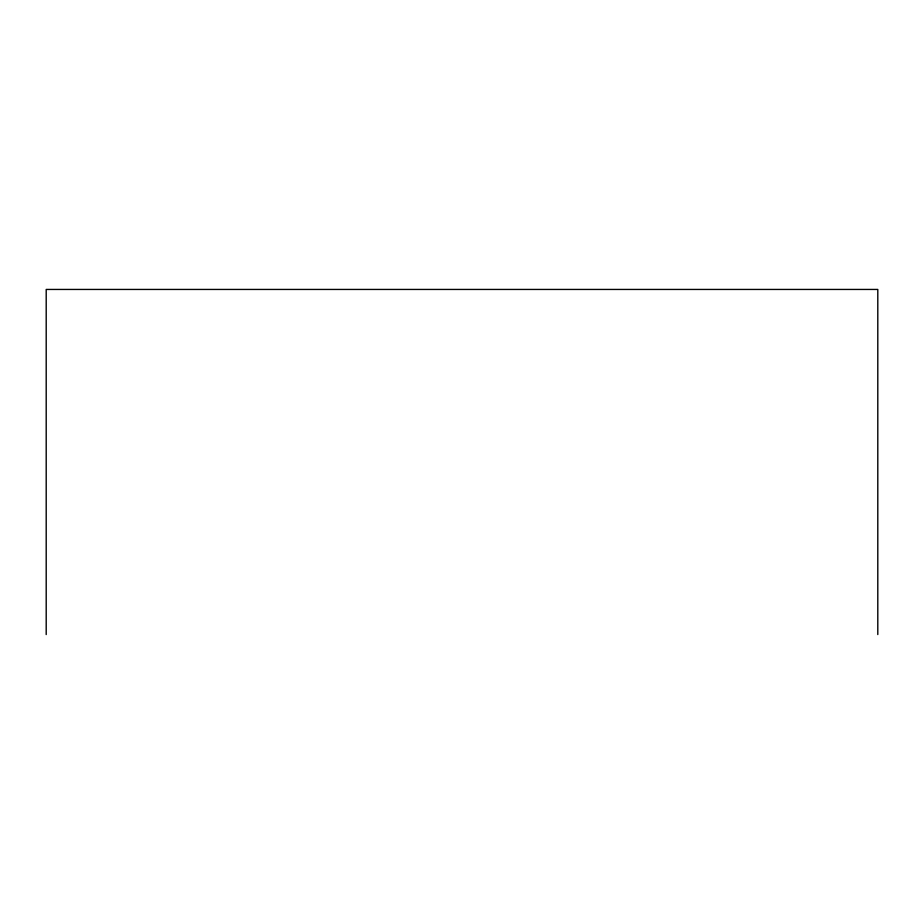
<?xml version="1.0" encoding="UTF-8"?>
<svg xmlns="http://www.w3.org/2000/svg" width="924" height="924" viewBox="0 0 924 924"><rect width="100%" height="100%" fill="white"/><g stroke="black" fill="none" stroke-linecap="round" stroke-linejoin="round"><path stroke-width="1.39" d="M877.8 634.557L877.8 289.443L46.2 289.443L46.2 634.557"/></g></svg>
